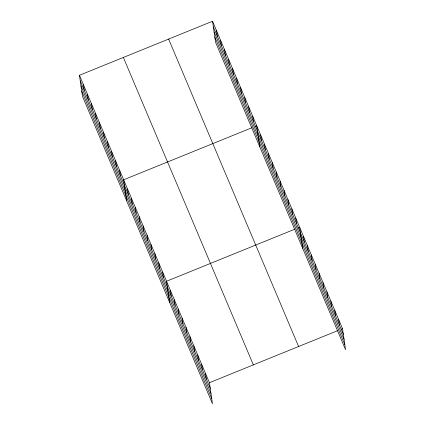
<?xml version="1.0" encoding="UTF-8"?>
<svg xmlns="http://www.w3.org/2000/svg" width="425" height="425" viewBox="0 0 425 425"><rect width="100%" height="100%" fill="white"/><g stroke="black" fill="none" stroke-linecap="round" stroke-linejoin="round"><path stroke-width="0.64" d="M79.443 75.273L209.429 382.702L212.463 403.75L82.477 96.316L79.443 75.273L212.537 21.25L342.523 328.684L345.557 349.727L215.571 42.298L212.537 21.25M252.046 127.681L123.638 179.796L126.671 200.844M254.973 126.491L256.732 125.779L259.765 146.822M294.939 229.133L166.536 281.249L169.57 302.297M297.872 227.943L299.625 227.232L302.658 248.274M209.429 382.702L337.838 330.586M341.349 329.157L342.523 328.684M213.334 26.802L343.32 334.236M214.072 31.912L344.059 339.347M214.832 37.182L344.818 344.617M168.619 39.079L298.6 346.513M123.367 57.444L253.353 364.878M80.245 80.819L210.232 388.253M80.984 85.935L210.97 393.369M81.743 91.205L211.724 398.634M338.624 319.462L339.421 325.008M334.725 310.239L335.522 315.786M330.825 301.017L331.622 306.563M326.926 291.789L327.723 297.341M323.027 282.567L323.823 288.118M319.122 273.344L319.924 278.896M315.223 264.122L316.025 269.673M311.323 254.899L312.125 260.451M307.424 245.677L308.226 251.228M303.524 236.454L304.327 242.006M295.726 218.009L296.528 223.555M291.826 208.787L292.628 214.333M287.927 199.564L288.729 205.11M284.027 190.336L284.83 195.888M280.128 181.114L280.93 186.665M276.229 171.891L277.031 177.443M272.329 162.669L273.132 168.22M268.43 153.446L269.232 158.998M264.531 144.224L265.333 149.775M260.631 135.001L261.433 140.553M252.716 116.275L253.512 121.826M248.694 106.771L249.496 112.322M244.678 97.272L245.48 102.818M240.662 87.768L241.458 93.319M236.645 78.264L237.442 83.815M232.624 68.765L233.426 74.311M228.607 59.261L229.41 64.812M224.591 49.757L225.388 55.308M220.57 40.253L221.372 45.804M216.553 30.754L217.356 36.3M205.53 373.479L206.332 379.031M201.631 364.257L202.433 369.808M197.731 355.034L198.533 360.586M193.832 345.812L194.634 351.363M189.933 336.589L190.735 342.141M186.033 327.367L186.835 332.918M182.134 318.144L182.936 323.696M178.234 308.922L179.037 314.468M174.335 299.699L175.137 305.246M170.436 290.477L171.232 296.023M162.637 272.027L163.434 277.578M158.738 262.804L159.534 268.356M154.838 253.582L155.635 259.133M150.939 244.359L151.736 249.911M147.039 235.137L147.836 240.688M143.14 225.914L143.937 231.466M139.241 216.692L140.038 222.238M135.341 207.469L136.138 213.015M131.442 198.247L132.239 203.793M127.543 189.019L128.339 194.57M119.622 170.298L120.424 175.844M115.605 160.793L116.402 166.345M111.589 151.289L112.386 156.841M107.567 141.791L108.37 147.337M103.551 132.287L104.353 137.838M99.535 122.782L100.332 128.334M95.519 113.278L96.316 118.83M91.497 103.78L92.299 109.326M87.481 94.276L88.283 99.827M83.465 84.772L84.262 90.323"/></g></svg>
